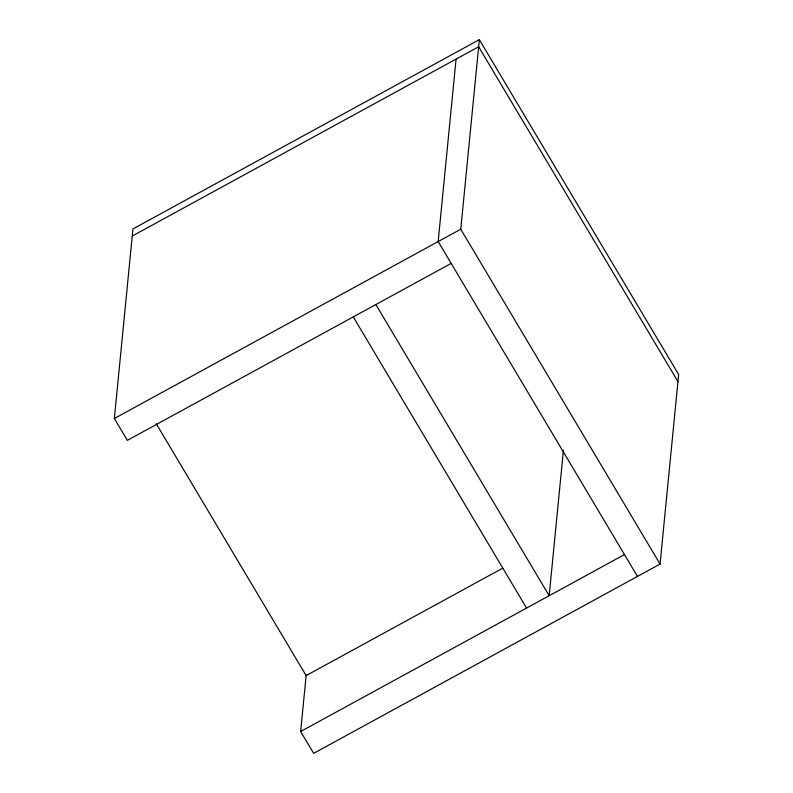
<?xml version="1.0" encoding="UTF-8"?>
<svg xmlns="http://www.w3.org/2000/svg" width="793" height="793" viewBox="0 0 793 793"><rect width="100%" height="100%" fill="white"/><g stroke="black" fill="none" stroke-linecap="round" stroke-linejoin="round"><path stroke-width="1.19" d="M451.167 263.405L127.356 440.343L114.351 418.506L132.937 228.929L479.349 39.65L678.649 374.494L660.063 564.071L313.651 753.35L300.656 731.513L306.217 674.803M456.064 59.108L438.172 241.568L637.463 576.412M660.063 564.071L460.763 229.217L479.349 39.65M563.426 450.246L549.162 595.721L375.862 304.552M132.243 236.046L478.655 46.757L677.946 381.602M114.351 418.506L460.763 229.217M502.732 568.165L306.138 675.586L156.241 423.74M300.656 731.513L624.468 554.575M353.272 316.893L526.572 608.062"/></g></svg>
